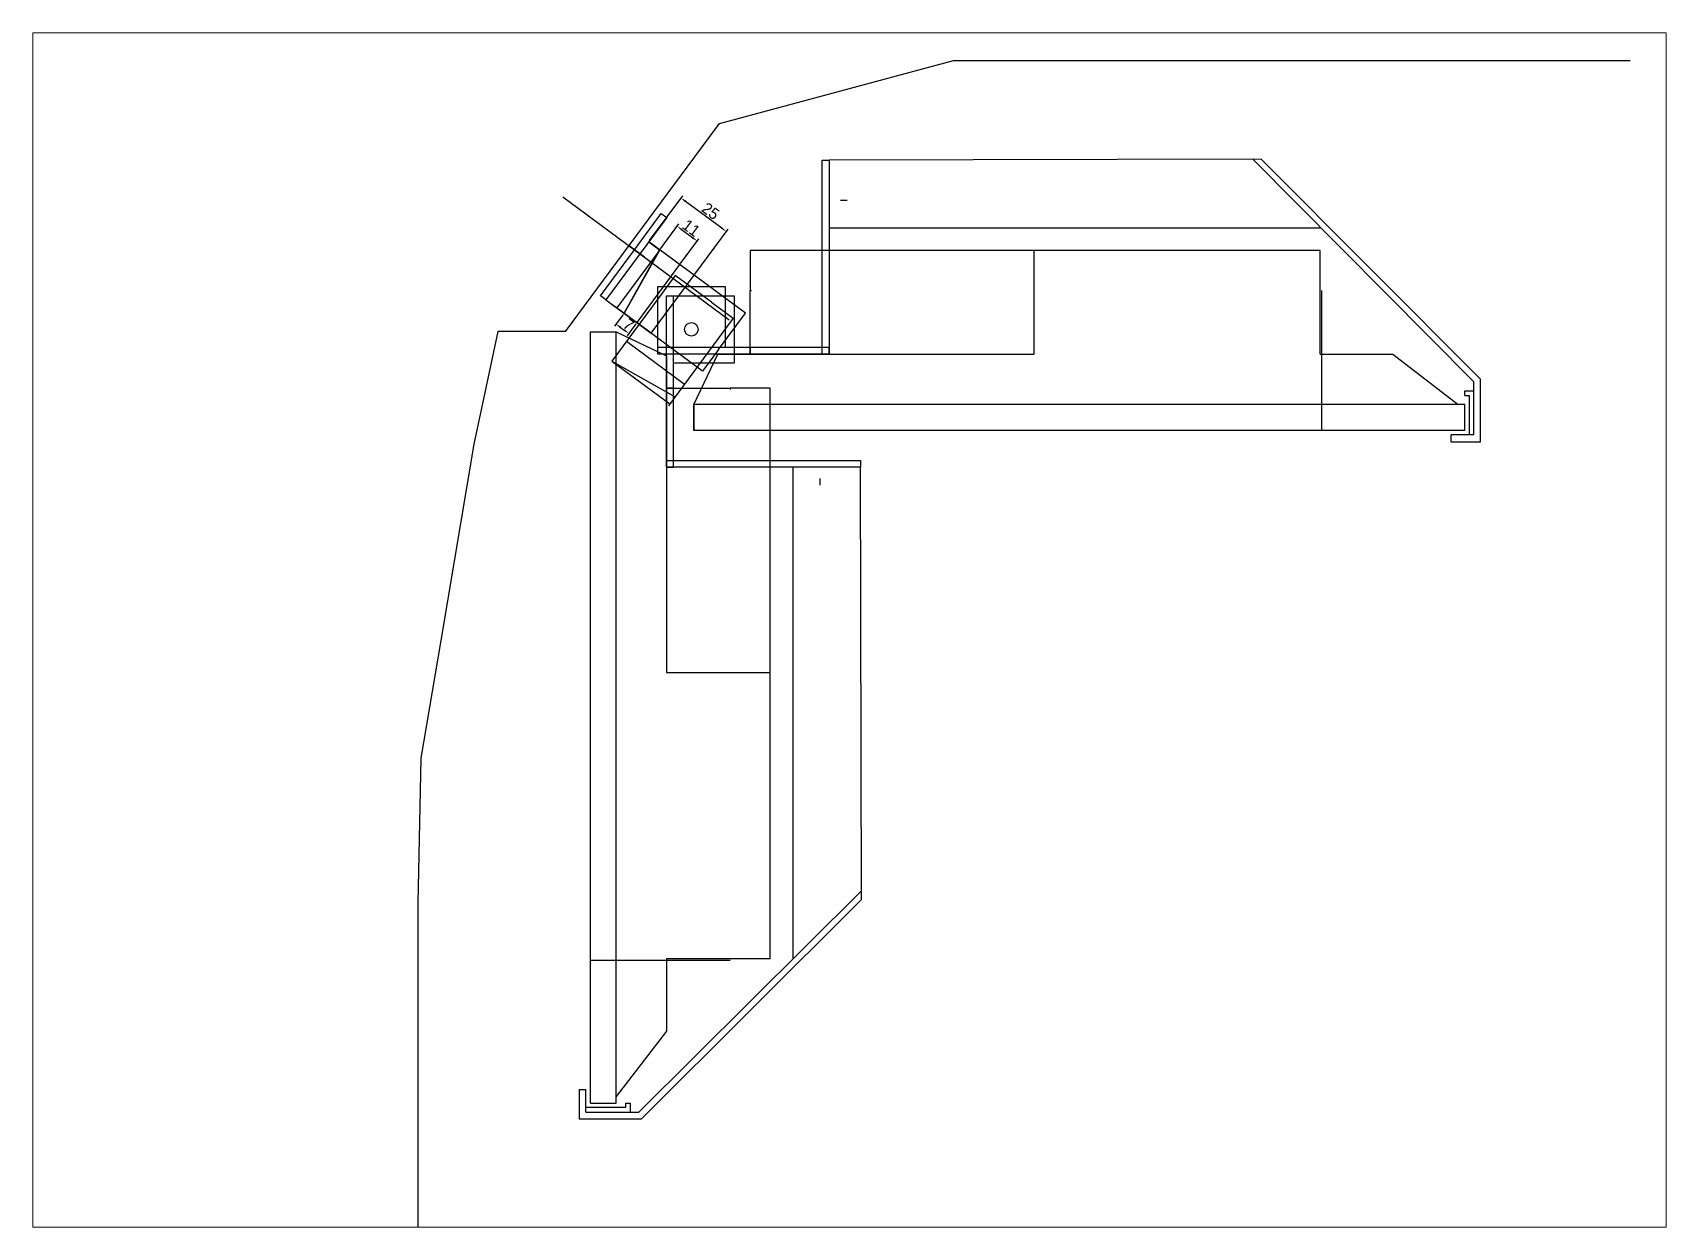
# Paper-space layout 'Layout1' of a CAD drawing. Header units: millimetres. Extents: x 0 to 257, y 6 to 194.
# The model-space entities are those that its viewports show. They can reach past a viewport. Long polylines and large blocks are cut down to what shows.
import ezdxf

# ---------------------------------------------------------------- set-up
doc = ezdxf.new("R2010")
doc.units = ezdxf.units.MM
for name, color, linetype in [('Area visivél', 20, 'Continuous'), ('Cotas', 240, 'Continuous'), ('Monitor', 7, 'Continuous'), ('Porta', 132, 'Continuous'), ('Suporte', 200, 'Continuous'), ('Suporte Teto', 104, 'Continuous'), ('Teto', 43, 'Continuous')]:
    doc.layers.add(name, color=color, linetype=linetype)
doc.dimstyles.new('ISO-25', dxfattribs={"dimtxt": 2.5, "dimasz": 2.5, "dimexe": 1.25, "dimexo": 0.625, "dimtad": 1, "dimtxsty": 'Standard', "dimcen": 2.5, "dimadec": 0, "dimazin": 0, "dimtfac": 1, "dimtmove": 0, "dimatfit": 3, "dimfxl": 0, "dimarcsym": 0})

# ---------------------------------------------------------------- blocks, each defined once
blk = doc.blocks.new('Suporte L V')
at = {"layer": 'Suporte'}
for p, q in [((2514.61, 616), (2495.59, 590.27)), ((2514.61, 616), (2498.81, 587.89)), ((2523.45, 609.47), (2504.43, 583.73)), ((2552.63, 587.91), (2514.61, 616)), ((2517.68, 519.65), (2517.68, 595.65)), ((2517.68, 595.65), (2547.68, 595.65)), ((2520.68, 519.65), (2520.68, 595.65)), ((2547.68, 595.65), (2547.68, 565.82)), ((2533.61, 562.17), (2494.78, 590.86)), ((2540.74, 571.82), (2552.63, 587.91)), ((2547.68, 565.82), (2520.68, 565.82)), ((2540.74, 571.82), (2533.61, 562.17)), ((2520.68, 554.65), (2517.68, 554.65)), ((2517.68, 519.65), (2517.68, 522.65)), ((2517.68, 522.65), (2603.67, 522.65)), ((2603.65, 522.65), (2603.65, 519.65)), ((2517.68, 519.65), (2520.68, 519.65)), ((2603.67, 519.65), (2517.68, 519.65)), ((2573.67, 519.65), (2573.68, 301.8)), ((2585.88, 511.65), (2585.88, 514.65)), ((2604.12, 327.92), (2603.67, 519.65)), ((2505.34, 233.65), (2604.11, 331.72)), ((2506.57, 230.65), (2604.12, 327.92)), ((2478.88, 243.65), (2478.88, 230.65)), ((2478.88, 243.65), (2481.88, 243.65)), ((2481.88, 233.65), (2481.88, 243.65)), ((2499.38, 235.65), (2481.88, 235.65)), ((2481.88, 233.65), (2505.34, 233.65)), ((2499.38, 237.65), (2499.38, 235.65)), ((2499.38, 237.65), (2500.38, 237.65)), ((2499.38, 233.65), (2499.38, 233.65)), ((2500.38, 237.65), (2501.38, 237.65)), ((2501.45, 237.65), (2501.45, 233.65)), ((2478.88, 230.65), (2506.57, 230.65))]:
    blk.add_line(p, q, dxfattribs=at)
blk.add_circle((2528.68, 580.74), 3, dxfattribs=at)
blk = doc.blocks.new('Monitor L V')
for p, q in [((33.8, 317), (62, 317)), ((62, 317), (62, 316.36))]:
    blk.add_line(p, q)
at = {"layer": 'Monitor'}
for p, q in [((0, 0), (0, 342)), ((0, 342), (11.5, 342)), ((11.5, 3), (11.5, 342)), ((11.5, 342), (33.8, 331.36)), ((33.8, 331.36), (33.8, 317)), ((33.8, 317), (33.8, 191)), ((79.8, 317), (62, 317)), ((79.8, 64.15), (79.8, 317)), ((33.8, 191), (79.8, 191)), ((0, 63.42), (62, 63.42)), ((33.8, 64.15), (33.8, 31.93)), ((33.8, 64.15), (79.8, 64.15)), ((33.8, 31.93), (11.5, 3)), ((0, 0), (11.5, 0)), ((11.5, 0), (11.5, 3))]:
    blk.add_line(p, q, dxfattribs=at)
blk = doc.blocks.new('*D36')
at = {"layer": 'Cotas', "color": 0, "lineweight": -2}
for p, q in [((226.57, 1070.29), (241.27, 1090.18)), ((258.62, 1075.8), (242.54, 1087.69)), ((246.68, 1055.43), (261.38, 1075.32))]:
    blk.add_line(p, q, dxfattribs=at)
at = {"layer": 'Cotas', "color": 0}
for points in [[(242.79, 1088.02), (242.29, 1087.35), (240.53, 1089.17)], [(258.87, 1076.14), (258.38, 1075.46), (260.63, 1074.31)]]:
    blk.add_solid(points, dxfattribs=at)
at = {"layer": 'Defpoints', "color": 0}
for p in [(240.53, 1089.17), (226.2, 1069.78), (246.31, 1054.93)]:
    blk.add_point(p, dxfattribs=at)
at = {"layer": 'Cotas', "color": 0, "insert": (253.63, 1083.37), "char_height": 5, "attachment_point": 5, "rotation": 323.53657}
blk.add_mtext('25', dxfattribs=at)
blk = doc.blocks.new('*D38')
at = {"layer": 'Cotas', "color": 0, "lineweight": -2}
for p, q in [((231.4, 1066.72), (239.49, 1077.67)), ((240.76, 1075.18), (245.58, 1071.61)), ((240.24, 1060.18), (248.34, 1071.13))]:
    blk.add_line(p, q, dxfattribs=at)
at = {"layer": 'Cotas', "color": 0}
for points in [[(241, 1075.51), (240.51, 1074.84), (238.75, 1076.67)], [(245.83, 1071.95), (245.33, 1071.28), (247.59, 1070.13)]]:
    blk.add_solid(points, dxfattribs=at)
at = {"layer": 'Defpoints', "color": 0}
for p in [(231.02, 1066.22), (247.59, 1070.13), (239.87, 1059.68)]:
    blk.add_point(p, dxfattribs=at)
at = {"layer": 'Cotas', "color": 0, "insert": (245.03, 1075.91), "char_height": 5, "attachment_point": 5, "rotation": 323.53657}
blk.add_mtext('11', dxfattribs=at)
blk = doc.blocks.new('*D39')
at = {"layer": 'Cotas', "color": 0, "lineweight": -2}
for p, q in [((214.85, 1037.6), (210.94, 1032.31)), ((213.69, 1031.83), (215.3, 1030.64)), ((220.48, 1033.44), (216.57, 1028.15))]:
    blk.add_line(p, q, dxfattribs=at)
at = {"layer": 'Cotas', "color": 0}
for points in [[(213.94, 1032.16), (213.45, 1031.49), (211.68, 1033.31)], [(215.55, 1030.97), (215.06, 1030.3), (217.31, 1029.15)]]:
    blk.add_solid(points, dxfattribs=at)
at = {"layer": 'Defpoints', "color": 0}
for p in [(215.22, 1038.1), (217.31, 1029.15), (220.85, 1033.94)]:
    blk.add_point(p, dxfattribs=at)
at = {"layer": 'Cotas', "color": 0, "insert": (217.27, 1033.07), "char_height": 5, "attachment_point": 5, "rotation": 323.53657}
blk.add_mtext('7', dxfattribs=at)

msp = doc.modelspace()

# ---------------------------------------------------------------- linework, layer by layer
at = {"layer": 'Monitor'}
msp.add_line((246.184, 997.65), (246.184, 986.15), dxfattribs=at)
at = {"layer": 'Porta'}
for p, q in [((188.021, 1089.749), (261.83, 1035.206)), ((224.297, 1062.942), (217.432, 1068.015)), ((159.297, 1029.942), (148.614, 980.116)), ((189.297, 1029.942), (159.297, 1029.942)), ((148.614, 980.116), (133.898, 893.011)), ((133.898, 893.011), (125.07, 840.76)), ((125.07, 840.76), (123.71, 776.493))]:
    msp.add_line(p, q, dxfattribs=at)
for points in [[(257.506, 1122.244), (361.306, 1150.138), (504.016, 1150.138), (661.49, 1150.138)], [(123.71, 776.493), (123.71, 599.946)]]:
    msp.add_lwpolyline(points, dxfattribs=at)
at = {"layer": 'Suporte Teto'}
for p, q in [((234.144, 1080.534), (207.181, 1044.047)), ((219.845, 1066.232), (231.731, 1082.317)), ((231.731, 1082.317), (234.144, 1080.534)), ((204.769, 1045.83), (219.845, 1066.232)), ((215.224, 1038.104), (231.025, 1066.217)), ((246.305, 1054.925), (226.199, 1069.783)), ((226.199, 1069.783), (231.025, 1066.217)), ((239.871, 1059.68), (220.854, 1033.944)), ((232.633, 1065.028), (232.633, 1065.028)), ((246.305, 1054.925), (238.263, 1060.868)), ((246.305, 1054.925), (239.871, 1059.68)), ((227.287, 1029.19), (246.305, 1054.925)), ((207.181, 1044.047), (204.769, 1045.83)), ((207.181, 1044.047), (227.287, 1029.19)), ((207.181, 1044.047), (215.224, 1038.104)), ((227.287, 1029.19), (220.854, 1033.944))]:
    msp.add_line(p, q, dxfattribs=at)
at = {"layer": 'Teto'}
msp.add_line((189.297, 1029.942), (257.506, 1122.244), dxfattribs=at)

# ---------------------------------------------------------------- block references
at = {"layer": 'Area visivél', "rotation": 90}
msp.add_blockref('Monitor L V', (588.184, 986.15), dxfattribs=at)
at = {"layer": 'Area visivél'}
msp.add_blockref('Monitor L V', (200.299, 687.862), dxfattribs=at)
at = {"layer": 'Suporte', "rotation": 90}
msp.add_blockref('Suporte L V', (825.834, -1497.73), dxfattribs=at)
at = {"layer": 'Suporte'}
msp.add_blockref('Suporte L V', (-2283.581, 450.213), dxfattribs=at)

# ---------------------------------------------------------------- dimensions: what is measured, and where the dimension line sits
at = {"layer": 'Cotas'}
for base, p1, p2, angle, picture, middle in [((240.528, 1089.172), (246.305, 1054.925), (226.199, 1069.783), 143.536567, '*D36', (251.775, 1080.86)), ((217.313, 1029.154), (215.224, 1038.104), (220.854, 1033.944), 323.536567, '*D39', (215.417, 1030.555))]:
    dim = msp.add_linear_dim(base=base, p1=p1, p2=p2, angle=angle, dimstyle='ISO-25', override={"dimtxt": 5}, dxfattribs=at)
    dim.commit()
    dim.dimension.update_dxf_attribs({"geometry": picture, "text_midpoint": middle, "dimtype": 161})
dim = msp.add_aligned_dim(p1=(231.025, 1066.217), p2=(239.871, 1059.68), distance=12.992, dimstyle='ISO-25', override={"dimtxt": 5}, dxfattribs=at)
dim.commit()
dim.dimension.update_dxf_attribs({"geometry": '*D38', "text_midpoint": (245.027, 1075.91)})

psp = doc.layouts.get("Layout1")

# ---------------------------------------------------------------- viewports
at = {"layer": 'Cotas'}
psp.add_viewport(center=(128.51, 100.03), size=(257.04, 187.8696), view_center_point=(315.245, 897.651), view_height=529.68184, dxfattribs=at)

doc.saveas('drawing.dxf')
